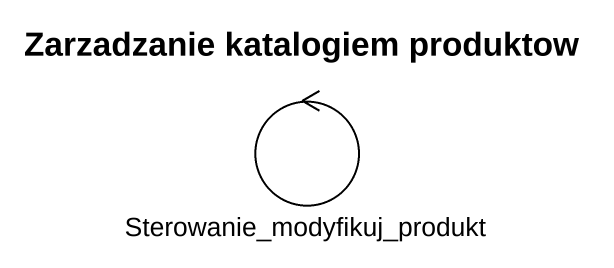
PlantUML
@startuml
title Zarzadzanie katalogiem produktow
control Sterowanie_modyfikuj_produkt
@enduml
